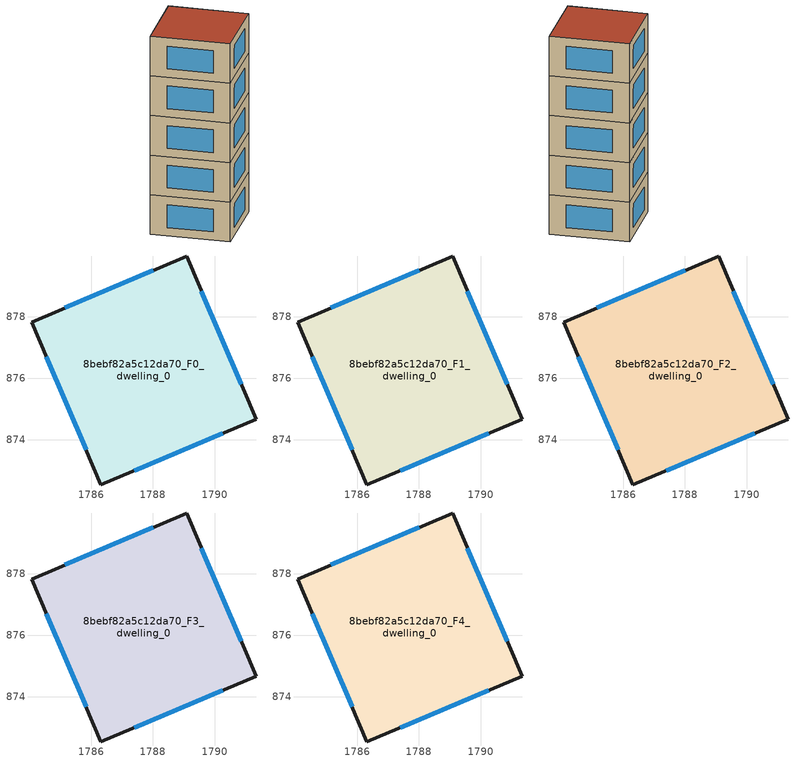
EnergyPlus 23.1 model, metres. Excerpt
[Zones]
8bebf82a5c12da70_F0_dwelling_0
 floor ground (EU_floor_Construction): 1789.09,879.96 1791.34,874.67 1786.31,872.54 1784.05,877.83 z0
 wall outside (EU_wall_Construction): 1789.09,879.96 1784.05,877.83 1786.31,872.54 1791.34,874.67 1789.09,879.96 z0:3
 window (EU_Window_Construction): 1788.01,879.51 1785.13,878.28 / 1790.86,875.8 1789.57,878.83 / 1787.39,873 1790.27,874.22 / 1784.54,876.69 1785.83,873.67 z0.64:2.36
8bebf82a5c12da70_F1_dwelling_0
 floor to 8bebf82a5c12da70_F0_dwelling_0 (EU_floor_Construction): 1789.09,879.96 1791.34,874.67 1786.31,872.54 1784.05,877.83 z3
 wall outside (EU_wall_Construction): 1789.09,879.96 1784.05,877.83 1786.31,872.54 1791.34,874.67 1789.09,879.96 z3:6
 window (EU_Window_Construction): 1788.01,879.51 1785.13,878.28 / 1790.86,875.8 1789.57,878.83 / 1787.39,873 1790.27,874.22 / 1784.54,876.69 1785.83,873.67 z3.64:5.36
8bebf82a5c12da70_F2_dwelling_0
 floor to 8bebf82a5c12da70_F1_dwelling_0 (EU_floor_Construction): 1789.09,879.96 1791.34,874.67 1786.31,872.54 1784.05,877.83 z6
 wall outside (EU_wall_Construction): 1789.09,879.96 1784.05,877.83 1786.31,872.54 1791.34,874.67 1789.09,879.96 z6:9
 window (EU_Window_Construction): 1788.01,879.51 1785.13,878.28 / 1790.86,875.8 1789.57,878.83 / 1787.39,873 1790.27,874.22 / 1784.54,876.69 1785.83,873.67 z6.64:8.36
8bebf82a5c12da70_F3_dwelling_0
 floor to 8bebf82a5c12da70_F2_dwelling_0 (EU_floor_Construction): 1789.09,879.96 1791.34,874.67 1786.31,872.54 1784.05,877.83 z9
 wall outside (EU_wall_Construction): 1789.09,879.96 1784.05,877.83 1786.31,872.54 1791.34,874.67 1789.09,879.96 z9:12
 window (EU_Window_Construction): 1788.01,879.51 1785.13,878.28 / 1790.86,875.8 1789.57,878.83 / 1787.39,873 1790.27,874.22 / 1784.54,876.69 1785.83,873.67 z9.64:11.36
8bebf82a5c12da70_F4_dwelling_0
 floor to 8bebf82a5c12da70_F3_dwelling_0 (EU_floor_Construction): 1789.09,879.96 1791.34,874.67 1786.31,872.54 1784.05,877.83 z12
 wall outside (EU_wall_Construction): 1789.09,879.96 1784.05,877.83 1786.31,872.54 1791.34,874.67 1789.09,879.96 z12:15
 window (EU_Window_Construction): 1788.01,879.51 1785.13,878.28 / 1790.86,875.8 1789.57,878.83 / 1787.39,873 1790.27,874.22 / 1784.54,876.69 1785.83,873.67 z12.64:14.36
 roof outside (EU_roof_Construction): 1791.34,874.67 1789.09,879.96 1784.05,877.83 1786.31,872.54 z15
[Building]
EU S2 Campaign: North Axis=0; Terrain=City; Solar Distribution=FullExterior
[Site:Location]
Yerevan-Zvartnots.Intl.AP: Latitude=40.15; Longitude=44.383; Time Zone=4; Elevation=854
[SizingPeriod:WeatherFileDays]
AnnualSizingPeriod: Begin Month=1; Begin Day of Month=1; End Month=12; End Day of Month=31; Day of Week for Start Day=Monday; Use Weather File Daylight Saving Period=No; Use Weather File Rain and Snow Indicators=No
[MATERIAL]
EU_InternalMass_Material: Roughness=MediumRough; Thickness=0.1; Conductivity=1; Density=1800; Specific Heat=900; Thermal Absorptance=0.9; Solar Absorptance=0.7; Visible Absorptance=0.7
[MATERIAL:NOMASS] Roughness=MediumRough; Thermal Absorptance=0.9; Solar Absorptance=0.7; Visible Absorptance=0.7
Name | Thermal Resistance
EU_wall_NoMass | 1.05043
EU_roof_NoMass | 1.45357
EU_floor_NoMass | 0.478065
[WINDOWMATERIAL:SIMPLEGLAZINGSYSTEM]
EU_Window_SimpleGlazing: UFactor=2.5566; Solar Heat Gain Coefficient=0.75; Visible Transmittance=0.75
[CONSTRUCTION]
EU_wall_Construction: EU_wall_NoMass
EU_roof_Construction: EU_roof_NoMass
EU_floor_Construction: EU_floor_NoMass
EU_Window_Construction: EU_Window_SimpleGlazing
EU_InternalMass_Construction: EU_InternalMass_Material
[ZONE] Type=1; Multiplier=1; Ceiling Height=autocalculate; Volume=94.311; Floor Area=autocalculate; Part of Total Floor Area=Yes
8bebf82a5c12da70_F0_dwelling_0; 8bebf82a5c12da70_F1_dwelling_0; 8bebf82a5c12da70_F2_dwelling_0; 8bebf82a5c12da70_F3_dwelling_0; 8bebf82a5c12da70_F4_dwelling_0
[INTERNALMASS] Construction=EU_InternalMass_Construction; Surface Area=31.4371
Name | Zone or ZoneList
8bebf82a5c12da70_F0_dwelling_0_EU_InternalMass | 8bebf82a5c12da70_F0_dwelling_0
8bebf82a5c12da70_F1_dwelling_0_EU_InternalMass | 8bebf82a5c12da70_F1_dwelling_0
8bebf82a5c12da70_F2_dwelling_0_EU_InternalMass | 8bebf82a5c12da70_F2_dwelling_0
8bebf82a5c12da70_F3_dwelling_0_EU_InternalMass | 8bebf82a5c12da70_F3_dwelling_0
8bebf82a5c12da70_F4_dwelling_0_EU_InternalMass | 8bebf82a5c12da70_F4_dwelling_0
[OTHEREQUIPMENT] Fuel Type=Electricity; Design Level Calculation Method=Watts/Area; Power per Zone Floor Area=1; Fraction Latent=0; Fraction Radiant=0; Fraction Lost=0; Carbon Dioxide Generation Rate=0; EndUse Subcategory=EU_Step8_InternalGains
Name | Zone or ZoneList or Space or SpaceList | Schedule
EU_Step8_InternalGain_8bebf82a5c12da70_F0_dwelling_0_f000 | 8bebf82a5c12da70_F0_dwelling_0 | EU_Step8_GainSchedule_8bebf82a5c12da70_F0_dwelling_0_f000
EU_Step8_InternalGain_8bebf82a5c12da70_F1_dwelling_0_f000 | 8bebf82a5c12da70_F1_dwelling_0 | EU_Step8_GainSchedule_8bebf82a5c12da70_F1_dwelling_0_f000
EU_Step8_InternalGain_8bebf82a5c12da70_F2_dwelling_0_f000 | 8bebf82a5c12da70_F2_dwelling_0 | EU_Step8_GainSchedule_8bebf82a5c12da70_F2_dwelling_0_f000
EU_Step8_InternalGain_8bebf82a5c12da70_F3_dwelling_0_f000 | 8bebf82a5c12da70_F3_dwelling_0 | EU_Step8_GainSchedule_8bebf82a5c12da70_F3_dwelling_0_f000
EU_Step8_InternalGain_8bebf82a5c12da70_F4_dwelling_0_f000 | 8bebf82a5c12da70_F4_dwelling_0 | EU_Step8_GainSchedule_8bebf82a5c12da70_F4_dwelling_0_f000
[ZONEVENTILATION:DESIGNFLOWRATE] Schedule=EU_AlwaysOn; Design Flow Rate Calculation Method=AirChanges/Hour; Air Changes per Hour=0.557805; Ventilation Type=Natural; Fan Pressure Rise=0; Fan Total Efficiency=1; Constant Term Coefficient=1; Temperature Term Coefficient=0; Velocity Term Coefficient=0; Velocity Squared Term Coefficient=0; Minimum Indoor Temperature=-100; Maximum Indoor Temperature=100; Delta Temperature=-100; Minimum Outdoor Temperature=-100; Maximum Outdoor Temperature=100; Maximum Wind Speed=40
Name | Zone or ZoneList or Space or SpaceList
EU_ConstantAir_8bebf82a5c12da70_F0_dwelling_0 | 8bebf82a5c12da70_F0_dwelling_0
EU_ConstantAir_8bebf82a5c12da70_F1_dwelling_0 | 8bebf82a5c12da70_F1_dwelling_0
EU_ConstantAir_8bebf82a5c12da70_F2_dwelling_0 | 8bebf82a5c12da70_F2_dwelling_0
EU_ConstantAir_8bebf82a5c12da70_F3_dwelling_0 | 8bebf82a5c12da70_F3_dwelling_0
EU_ConstantAir_8bebf82a5c12da70_F4_dwelling_0 | 8bebf82a5c12da70_F4_dwelling_0
[HVACTEMPLATE:THERMOSTAT] Constant Heating Setpoint=20; Constant Cooling Setpoint=50
EU_HeatOnly_8bebf82a5c12da70_F0_dwelling_0; EU_HeatOnly_8bebf82a5c12da70_F1_dwelling_0; EU_HeatOnly_8bebf82a5c12da70_F2_dwelling_0; EU_HeatOnly_8bebf82a5c12da70_F3_dwelling_0; EU_HeatOnly_8bebf82a5c12da70_F4_dwelling_0
[HVACTEMPLATE:ZONE:IDEALLOADSAIRSYSTEM] System Availability Schedule=EU_AlwaysOn; Maximum Heating Supply Air Temperature=50; Minimum Cooling Supply Air Temperature=13; Maximum Heating Supply Air Humidity Ratio=0.0156; Minimum Cooling Supply Air Humidity Ratio=0.0077; Heating Limit=NoLimit; Cooling Limit=NoLimit; Heating Availability Schedule=EU_AlwaysOn; Cooling Availability Schedule=EU_CoolingOff; Dehumidification Control Type=ConstantSensibleHeatRatio; Cooling Sensible Heat Ratio=0.7; Dehumidification Setpoint=60; Humidification Control Type=None; Humidification Setpoint=30; Outdoor Air Method=None; Outdoor Air Flow Rate per Person=0.00944; Outdoor Air Flow Rate per Zone Floor Area=0; Outdoor Air Flow Rate per Zone=0; Demand Controlled Ventilation Type=None; Outdoor Air Economizer Type=NoEconomizer; Heat Recovery Type=None; Sensible Heat Recovery Effectiveness=0.7; Latent Heat Recovery Effectiveness=0.65
Name | Template Thermostat
8bebf82a5c12da70_F0_dwelling_0 | EU_HeatOnly_8bebf82a5c12da70_F0_dwelling_0
8bebf82a5c12da70_F1_dwelling_0 | EU_HeatOnly_8bebf82a5c12da70_F1_dwelling_0
8bebf82a5c12da70_F2_dwelling_0 | EU_HeatOnly_8bebf82a5c12da70_F2_dwelling_0
8bebf82a5c12da70_F3_dwelling_0 | EU_HeatOnly_8bebf82a5c12da70_F3_dwelling_0
8bebf82a5c12da70_F4_dwelling_0 | EU_HeatOnly_8bebf82a5c12da70_F4_dwelling_0
[SIZING:ZONE] Zone Cooling Design Supply Air Temperature Input Method=SupplyAirTemperature; Zone Cooling Design Supply Air Temperature=13; Zone Heating Design Supply Air Temperature Input Method=SupplyAirTemperature; Zone Heating Design Supply Air Temperature=50; Zone Cooling Design Supply Air Humidity Ratio=0.008; Zone Heating Design Supply Air Humidity Ratio=0.008; Cooling Design Air Flow Method=DesignDay; Cooling Design Air Flow Rate=0; Cooling Minimum Air Flow per Zone Floor Area=0.000762; Cooling Minimum Air Flow=0; Cooling Minimum Air Flow Fraction=0.2; Heating Design Air Flow Method=DesignDay; Heating Design Air Flow Rate=0; Heating Maximum Air Flow per Zone Floor Area=0.002032; Heating Maximum Air Flow=0.141576; Heating Maximum Air Flow Fraction=0.3; Account for Dedicated Outdoor Air System=No; Dedicated Outdoor Air System Control Strategy=NeutralSupplyAir; Dedicated Outdoor Air Low Setpoint Temperature for Design=autosize; Dedicated Outdoor Air High Setpoint Temperature for Design=autosize; Zone Load Sizing Method=Sensible Load Only No Latent Load; Zone Latent Cooling Design Supply Air Humidity Ratio Input Method=HumidityRatioDifference; Zone Cooling Design Supply Air Humidity Ratio Difference=0.005; Zone Latent Heating Design Supply Air Humidity Ratio Input Method=HumidityRatioDifference; Zone Humidification Design Supply Air Humidity Ratio Difference=0.005
8bebf82a5c12da70_F0_dwelling_0; 8bebf82a5c12da70_F1_dwelling_0; 8bebf82a5c12da70_F2_dwelling_0; 8bebf82a5c12da70_F3_dwelling_0; 8bebf82a5c12da70_F4_dwelling_0
[SCHEDULE:CONSTANT]
Name | Hourly Value
EU_AlwaysOn | 1
EU_CoolingOff | 0
[SCHEDULE:FILE] Column Number=1; Rows to Skip at Top=0; Number of Hours of Data=8760; Column Separator=Comma; Interpolate to Timestep=No; Minutes per Item=60; Adjust Schedule for Daylight Savings=Yes
Name | File
EU_Step8_GainSchedule_8bebf82a5c12da70_F0_dwelling_0_f000 | ../../schedules/8bebf82a5c12da70/8bebf82a5c12da70_F0_dwelling_0_f000_gain.csv
EU_Step8_GainSchedule_8bebf82a5c12da70_F1_dwelling_0_f000 | ../../schedules/8bebf82a5c12da70/8bebf82a5c12da70_F1_dwelling_0_f000_gain.csv
EU_Step8_GainSchedule_8bebf82a5c12da70_F2_dwelling_0_f000 | ../../schedules/8bebf82a5c12da70/8bebf82a5c12da70_F2_dwelling_0_f000_gain.csv
EU_Step8_GainSchedule_8bebf82a5c12da70_F3_dwelling_0_f000 | ../../schedules/8bebf82a5c12da70/8bebf82a5c12da70_F3_dwelling_0_f000_gain.csv
EU_Step8_GainSchedule_8bebf82a5c12da70_F4_dwelling_0_f000 | ../../schedules/8bebf82a5c12da70/8bebf82a5c12da70_F4_dwelling_0_f000_gain.csv
